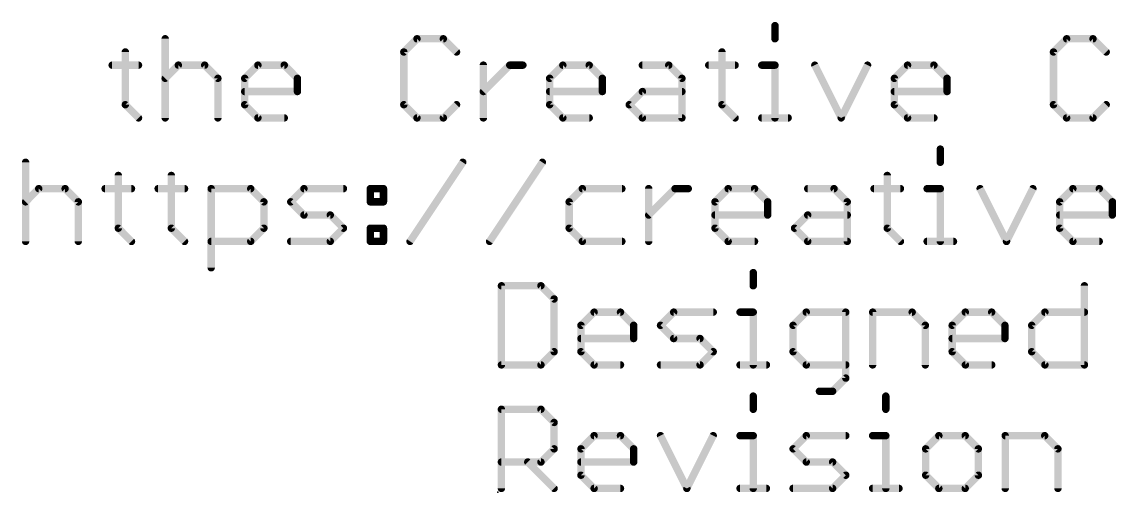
# Model space of a CAD drawing. Extents: x -29 to 79, y -27 to 74.
# Drawn here: x -7.25 to 15.27, y -26.67 to -17 of the extents above; entities that cross this region are included whole.
import ezdxf

# ---------------------------------------------------------------- set-up
doc = ezdxf.new("R2010")
doc.units = 0
doc.layers.add('23', color=53, linetype='CONTINUOUS')
doc.layers.add('51', color=53, linetype='CONTINUOUS')

msp = doc.modelspace()

# ---------------------------------------------------------------- linework, layer by layer
at = {"layer": '23'}
msp.add_point((2.54, -26.67), dxfattribs=at)
at = {"layer": '51', "const_width": 0.1524}
for points in [[(8.2462, -17.0756), (8.2462, -17.3468)], [(-4.3036, -17.3468), (-4.3036, -18.9738)], [(0.879, -17.3468), (0.6079, -17.618)], [(1.4214, -17.3468), (0.879, -17.3468)], [(1.6925, -17.618), (1.4214, -17.3468)], [(14.2491, -17.3468), (13.978, -17.618)], [(14.7915, -17.3468), (14.2491, -17.3468)], [(15.0626, -17.618), (14.7915, -17.3468)], [(-5.1239, -17.618), (-5.1239, -18.7026)], [(0.6079, -17.618), (0.6079, -18.7026)], [(7.1548, -17.618), (7.1548, -18.7026)], [(13.978, -17.618), (13.978, -18.7026)], [(-5.395, -17.8891), (-4.8527, -17.8891)], [(-4.3036, -18.1603), (-4.0324, -17.8891)], [(-4.0324, -17.8891), (-3.4901, -17.8891)], [(-3.4901, -17.8891), (-3.2189, -18.1603)], [(-2.6664, -18.1603), (-2.3953, -17.8891)], [(-2.3953, -17.8891), (-1.8529, -17.8891)], [(-1.8529, -17.8891), (-1.5818, -18.1603)], [(2.245, -18.9738), (2.245, -17.8891)], [(2.245, -18.4315), (2.7874, -17.8891)], [(2.7874, -17.8891), (3.0585, -17.8891)], [(3.6093, -18.1603), (3.8805, -17.8891)], [(3.8805, -17.8891), (4.4228, -17.8891)], [(4.4228, -17.8891), (4.694, -18.1603)], [(5.5176, -17.8891), (6.06, -17.8891)], [(6.06, -17.8891), (6.3311, -18.1603)], [(6.8836, -17.8891), (7.426, -17.8891)], [(7.9751, -17.8891), (8.2462, -17.8891)], [(8.2462, -17.8891), (8.2462, -18.9738)], [(9.0665, -17.8891), (9.6088, -18.9738)], [(9.6088, -18.9738), (10.1512, -17.8891)], [(10.7037, -18.1603), (10.9748, -17.8891)], [(10.9748, -17.8891), (11.5172, -17.8891)], [(11.5172, -17.8891), (11.7883, -18.1603)], [(-3.2189, -18.1603), (-3.2189, -18.9738)], [(-2.6664, -18.7026), (-2.6664, -18.1603)], [(-1.5818, -18.1603), (-1.5818, -18.4315)], [(3.6093, -18.7026), (3.6093, -18.1603)], [(4.694, -18.1603), (4.694, -18.4315)], [(6.3311, -18.1603), (6.3311, -18.9738)], [(10.7037, -18.7026), (10.7037, -18.1603)], [(11.7883, -18.1603), (11.7883, -18.4315)], [(-1.5818, -18.4315), (-2.6664, -18.4315)], [(4.694, -18.4315), (3.6093, -18.4315)], [(5.2465, -18.7026), (5.5176, -18.4315)], [(5.5176, -18.4315), (6.3311, -18.4315)], [(11.7883, -18.4315), (10.7037, -18.4315)], [(-5.1239, -18.7026), (-4.8527, -18.9738)], [(-2.3953, -18.9738), (-2.6664, -18.7026)], [(0.6079, -18.7026), (0.879, -18.9738)], [(1.4214, -18.9738), (1.6925, -18.7026)], [(3.8805, -18.9738), (3.6093, -18.7026)], [(5.5176, -18.9738), (5.2465, -18.7026)], [(7.1548, -18.7026), (7.426, -18.9738)], [(10.9748, -18.9738), (10.7037, -18.7026)], [(13.978, -18.7026), (14.2491, -18.9738)], [(14.7915, -18.9738), (15.0626, -18.7026)], [(-1.8529, -18.9738), (-2.3953, -18.9738)], [(0.879, -18.9738), (1.4214, -18.9738)], [(4.4228, -18.9738), (3.8805, -18.9738)], [(6.3311, -18.9738), (5.5176, -18.9738)], [(7.9751, -18.9738), (8.5174, -18.9738)], [(11.5172, -18.9738), (10.9748, -18.9738)], [(14.2491, -18.9738), (14.7915, -18.9738)], [(11.649, -19.6156), (11.649, -19.8868)], [(-7.1766, -19.8868), (-7.1766, -21.5138)], [(0.7363, -21.5138), (1.8209, -19.8868)], [(2.3734, -21.5138), (3.4581, -19.8868)], [(-5.2683, -20.158), (-5.2683, -21.2426)], [(-4.1769, -20.158), (-4.1769, -21.2426)], [(10.5575, -20.158), (10.5575, -21.2426)], [(-7.1766, -20.7003), (-6.9055, -20.4291)], [(-6.9055, -20.4291), (-6.3632, -20.4291)], [(-6.3632, -20.4291), (-6.092, -20.7003)], [(-5.5395, -20.4291), (-4.9972, -20.4291)], [(-4.4481, -20.4291), (-3.9057, -20.4291)], [(-3.3566, -22.0561), (-3.3566, -20.4291)], [(-3.3566, -20.4291), (-2.5431, -20.4291)], [(-2.5431, -20.4291), (-2.272, -20.7003)], [(-1.7195, -20.7003), (-1.4483, -20.4291)], [(-1.4483, -20.4291), (-0.6348, -20.4291)], [(-0.0823, -20.4291), (0.1889, -20.4291)], [(-0.0823, -20.7003), (-0.0823, -20.4291)], [(0.1889, -20.4291), (0.1889, -20.7003)], [(4.2818, -20.4291), (4.0106, -20.7003)], [(5.0953, -20.4291), (4.2818, -20.4291)], [(5.6477, -21.5138), (5.6477, -20.4291)], [(5.6477, -20.9715), (6.1901, -20.4291)], [(6.1901, -20.4291), (6.4612, -20.4291)], [(7.012, -20.7003), (7.2832, -20.4291)], [(7.2832, -20.4291), (7.8255, -20.4291)], [(7.8255, -20.4291), (8.0967, -20.7003)], [(8.9204, -20.4291), (9.4627, -20.4291)], [(9.4627, -20.4291), (9.7339, -20.7003)], [(10.2864, -20.4291), (10.8287, -20.4291)], [(11.3778, -20.4291), (11.649, -20.4291)], [(11.649, -20.4291), (11.649, -21.5138)], [(12.4692, -20.4291), (13.0116, -21.5138)], [(13.0116, -21.5138), (13.5539, -20.4291)], [(14.1064, -20.7003), (14.3776, -20.4291)], [(14.3776, -20.4291), (14.9199, -20.4291)], [(14.9199, -20.4291), (15.191, -20.7003)], [(-6.092, -20.7003), (-6.092, -21.5138)], [(-2.272, -20.7003), (-2.272, -21.2426)], [(-1.4483, -20.9715), (-1.7195, -20.7003)], [(0.1889, -20.7003), (-0.0823, -20.7003)], [(4.0106, -20.7003), (4.0106, -21.2426)], [(7.012, -21.2426), (7.012, -20.7003)], [(8.0967, -20.7003), (8.0967, -20.9715)], [(9.7339, -20.7003), (9.7339, -21.5138)], [(14.1064, -21.2426), (14.1064, -20.7003)], [(15.191, -20.7003), (15.191, -20.9715)], [(-0.906, -20.9715), (-1.4483, -20.9715)], [(-0.6348, -21.2426), (-0.906, -20.9715)], [(8.0967, -20.9715), (7.012, -20.9715)], [(8.6492, -21.2426), (8.9204, -20.9715)], [(8.9204, -20.9715), (9.7339, -20.9715)], [(15.191, -20.9715), (14.1064, -20.9715)], [(-5.2683, -21.2426), (-4.9972, -21.5138)], [(-4.1769, -21.2426), (-3.9057, -21.5138)], [(-2.272, -21.2426), (-2.5431, -21.5138)], [(-0.906, -21.5138), (-0.6348, -21.2426)], [(-0.0823, -21.2426), (0.1889, -21.2426)], [(-0.0823, -21.5138), (-0.0823, -21.2426)], [(0.1889, -21.2426), (0.1889, -21.5138)], [(4.0106, -21.2426), (4.2818, -21.5138)], [(7.2832, -21.5138), (7.012, -21.2426)], [(8.9204, -21.5138), (8.6492, -21.2426)], [(10.5575, -21.2426), (10.8287, -21.5138)], [(14.3776, -21.5138), (14.1064, -21.2426)], [(-2.5431, -21.5138), (-3.3566, -21.5138)], [(-1.7195, -21.5138), (-0.906, -21.5138)], [(0.1889, -21.5138), (-0.0823, -21.5138)], [(4.2818, -21.5138), (5.0953, -21.5138)], [(7.8255, -21.5138), (7.2832, -21.5138)], [(9.7339, -21.5138), (8.9204, -21.5138)], [(11.3778, -21.5138), (11.9201, -21.5138)], [(14.9199, -21.5138), (14.3776, -21.5138)], [(7.7988, -22.1556), (7.7988, -22.4268)], [(2.6162, -22.4268), (2.6162, -24.0538)], [(3.4297, -22.4268), (2.6162, -22.4268)], [(3.7009, -22.698), (3.4297, -22.4268)], [(14.6152, -22.4268), (14.6152, -24.0538)], [(3.7009, -23.7826), (3.7009, -22.698)], [(4.2534, -23.2403), (4.5245, -22.9691)], [(4.5245, -22.9691), (5.0669, -22.9691)], [(5.0669, -22.9691), (5.338, -23.2403)], [(5.8905, -23.2403), (6.1617, -22.9691)], [(6.1617, -22.9691), (6.9752, -22.9691)], [(7.5277, -22.9691), (7.7988, -22.9691)], [(7.7988, -22.9691), (7.7988, -24.0538)], [(8.8903, -22.9691), (8.6191, -23.2403)], [(9.7038, -22.9691), (8.8903, -22.9691)], [(9.7038, -24.325), (9.7038, -22.9691)], [(10.2563, -24.0538), (10.2563, -22.9691)], [(10.2563, -22.9691), (11.0698, -22.9691)], [(11.0698, -22.9691), (11.3409, -23.2403)], [(11.8934, -23.2403), (12.1646, -22.9691)], [(12.1646, -22.9691), (12.7069, -22.9691)], [(12.7069, -22.9691), (12.9781, -23.2403)], [(13.5306, -23.2403), (13.8017, -22.9691)], [(13.8017, -22.9691), (14.6152, -22.9691)], [(4.2534, -23.7826), (4.2534, -23.2403)], [(5.338, -23.2403), (5.338, -23.5115)], [(6.1617, -23.5115), (5.8905, -23.2403)], [(8.6191, -23.2403), (8.6191, -23.7826)], [(11.3409, -23.2403), (11.3409, -24.0538)], [(11.8934, -23.7826), (11.8934, -23.2403)], [(12.9781, -23.2403), (12.9781, -23.5115)], [(13.5306, -23.7826), (13.5306, -23.2403)], [(5.338, -23.5115), (4.2534, -23.5115)], [(6.704, -23.5115), (6.1617, -23.5115)], [(6.9752, -23.7826), (6.704, -23.5115)], [(12.9781, -23.5115), (11.8934, -23.5115)], [(3.4297, -24.0538), (3.7009, -23.7826)], [(4.5245, -24.0538), (4.2534, -23.7826)], [(6.704, -24.0538), (6.9752, -23.7826)], [(8.6191, -23.7826), (8.8903, -24.0538)], [(12.1646, -24.0538), (11.8934, -23.7826)], [(13.8017, -24.0538), (13.5306, -23.7826)], [(2.6162, -24.0538), (3.4297, -24.0538)], [(5.0669, -24.0538), (4.5245, -24.0538)], [(5.8905, -24.0538), (6.704, -24.0538)], [(7.5277, -24.0538), (8.07, -24.0538)], [(8.8903, -24.0538), (9.7038, -24.0538)], [(12.7069, -24.0538), (12.1646, -24.0538)], [(14.6152, -24.0538), (13.8017, -24.0538)], [(9.4326, -24.5961), (9.7038, -24.325)], [(9.1614, -24.5961), (9.4326, -24.5961)], [(7.7988, -24.6956), (7.7988, -24.9668)], [(10.5274, -24.6956), (10.5274, -24.9668)], [(2.6162, -26.5938), (2.6162, -24.9668)], [(2.6162, -24.9668), (3.4297, -24.9668)], [(3.4297, -24.9668), (3.7009, -25.238)], [(3.7009, -25.238), (3.7009, -25.7803)], [(4.2534, -25.7803), (4.5245, -25.5091)], [(4.5245, -25.5091), (5.0669, -25.5091)], [(5.0669, -25.5091), (5.338, -25.7803)], [(5.8905, -25.5091), (6.4328, -26.5938)], [(6.4328, -26.5938), (6.9752, -25.5091)], [(7.5277, -25.5091), (7.7988, -25.5091)], [(7.7988, -25.5091), (7.7988, -26.5938)], [(8.6191, -25.7803), (8.8903, -25.5091)], [(8.8903, -25.5091), (9.7038, -25.5091)], [(10.2563, -25.5091), (10.5274, -25.5091)], [(10.5274, -25.5091), (10.5274, -26.5938)], [(11.6189, -25.5091), (11.3477, -25.7803)], [(12.1612, -25.5091), (11.6189, -25.5091)], [(12.4324, -25.7803), (12.1612, -25.5091)], [(12.9849, -26.5938), (12.9849, -25.5091)], [(12.9849, -25.5091), (13.7984, -25.5091)], [(13.7984, -25.5091), (14.0695, -25.7803)], [(3.7009, -25.7803), (3.4297, -26.0515)], [(4.2534, -26.3226), (4.2534, -25.7803)], [(5.338, -25.7803), (5.338, -26.0515)], [(8.8903, -26.0515), (8.6191, -25.7803)], [(11.3477, -25.7803), (11.3477, -26.3226)], [(12.4324, -26.3226), (12.4324, -25.7803)], [(14.0695, -25.7803), (14.0695, -26.5938)], [(3.4297, -26.0515), (2.6162, -26.0515)], [(3.1585, -26.0515), (3.7009, -26.5938)], [(5.338, -26.0515), (4.2534, -26.0515)], [(9.4326, -26.0515), (8.8903, -26.0515)], [(9.7038, -26.3226), (9.4326, -26.0515)], [(4.5245, -26.5938), (4.2534, -26.3226)], [(9.4326, -26.5938), (9.7038, -26.3226)], [(11.3477, -26.3226), (11.6189, -26.5938)], [(12.1612, -26.5938), (12.4324, -26.3226)], [(5.0669, -26.5938), (4.5245, -26.5938)], [(7.5277, -26.5938), (8.07, -26.5938)], [(8.6191, -26.5938), (9.4326, -26.5938)], [(10.2563, -26.5938), (10.7986, -26.5938)], [(11.6189, -26.5938), (12.1612, -26.5938)]]:
    msp.add_lwpolyline(points, dxfattribs=at)
at = {"layer": '51', "const_width": 0.0762}
for points in [[(8.2843, -17.0756, 1), (8.2081, -17.0756)], [(-4.2655, -17.3468, 1), (-4.3417, -17.3468)], [(0.879, -17.3087, 1), (0.879, -17.3849)], [(0.906, -17.3738, 1), (0.8521, -17.3199)], [(1.4483, -17.3199, 1), (1.3944, -17.3738)], [(1.4214, -17.3849, 1), (1.4214, -17.3087)], [(8.2081, -17.3468, 1), (8.2843, -17.3468)], [(14.2491, -17.3087, 1), (14.2491, -17.3849)], [(14.2761, -17.3738, 1), (14.2222, -17.3199)], [(14.8184, -17.3199, 1), (14.7645, -17.3738)], [(14.7915, -17.3849, 1), (14.7915, -17.3087)], [(-5.0858, -17.618, 1), (-5.162, -17.618)], [(0.5809, -17.591, 1), (0.6348, -17.6449)], [(0.646, -17.618, 1), (0.5698, -17.618)], [(1.6656, -17.6449, 1), (1.7195, -17.591)], [(7.1929, -17.618, 1), (7.1167, -17.618)], [(13.951, -17.591, 1), (14.0049, -17.6449)], [(14.0161, -17.618, 1), (13.9399, -17.618)], [(15.0357, -17.6449, 1), (15.0896, -17.591)], [(-5.395, -17.851, 1), (-5.395, -17.9272)], [(-4.8527, -17.9272, 1), (-4.8527, -17.851)], [(-4.0324, -17.851, 1), (-4.0324, -17.9272)], [(-4.0055, -17.9161, 1), (-4.0594, -17.8622)], [(-3.4632, -17.8622, 1), (-3.517, -17.9161)], [(-3.4901, -17.9272, 1), (-3.4901, -17.851)], [(-2.3953, -17.851, 1), (-2.3953, -17.9272)], [(-2.3683, -17.9161, 1), (-2.4222, -17.8622)], [(-1.826, -17.8622, 1), (-1.8799, -17.9161)], [(-1.8529, -17.9272, 1), (-1.8529, -17.851)], [(2.2831, -17.8891, 1), (2.2069, -17.8891)], [(2.7874, -17.851, 1), (2.7874, -17.9272)], [(2.8143, -17.9161, 1), (2.7604, -17.8622)], [(3.0585, -17.9272, 1), (3.0585, -17.851)], [(3.8805, -17.851, 1), (3.8805, -17.9272)], [(3.9074, -17.9161, 1), (3.8535, -17.8622)], [(4.4498, -17.8622, 1), (4.3959, -17.9161)], [(4.4228, -17.9272, 1), (4.4228, -17.851)], [(5.5176, -17.851, 1), (5.5176, -17.9272)], [(6.0869, -17.8622, 1), (6.033, -17.9161)], [(6.06, -17.9272, 1), (6.06, -17.851)], [(6.8836, -17.851, 1), (6.8836, -17.9272)], [(7.426, -17.9272, 1), (7.426, -17.851)], [(7.9751, -17.851, 1), (7.9751, -17.9272)], [(8.2843, -17.8891, 1), (8.2081, -17.8891)], [(8.2462, -17.9272, 1), (8.2462, -17.851)], [(9.1006, -17.8721, 1), (9.0324, -17.9062)], [(10.1852, -17.9062, 1), (10.1171, -17.8721)], [(10.9748, -17.851, 1), (10.9748, -17.9272)], [(11.0018, -17.9161, 1), (10.9479, -17.8622)], [(11.5441, -17.8622, 1), (11.4902, -17.9161)], [(11.5172, -17.9272, 1), (11.5172, -17.851)], [(-4.3305, -18.1334, 1), (-4.2767, -18.1872)], [(-3.1808, -18.1603, 1), (-3.257, -18.1603)], [(-3.2459, -18.1872, 1), (-3.192, -18.1334)], [(-2.6283, -18.1603, 1), (-2.7045, -18.1603)], [(-2.6934, -18.1334, 1), (-2.6395, -18.1872)], [(-1.5437, -18.1603, 1), (-1.6199, -18.1603)], [(-1.6087, -18.1872, 1), (-1.5548, -18.1334)], [(3.6474, -18.1603, 1), (3.5712, -18.1603)], [(3.5824, -18.1334, 1), (3.6363, -18.1872)], [(4.7321, -18.1603, 1), (4.6559, -18.1603)], [(4.667, -18.1872, 1), (4.7209, -18.1334)], [(6.3692, -18.1603, 1), (6.293, -18.1603)], [(6.3042, -18.1872, 1), (6.3581, -18.1334)], [(10.7418, -18.1603, 1), (10.6656, -18.1603)], [(10.6767, -18.1334, 1), (10.7306, -18.1872)], [(11.8264, -18.1603, 1), (11.7502, -18.1603)], [(11.7614, -18.1872, 1), (11.8153, -18.1334)], [(-2.6664, -18.3934, 1), (-2.6664, -18.4696)], [(-1.6199, -18.4315, 1), (-1.5437, -18.4315)], [(-1.5818, -18.4696, 1), (-1.5818, -18.3934)], [(2.2181, -18.4045, 1), (2.272, -18.4584)], [(3.6093, -18.3934, 1), (3.6093, -18.4696)], [(4.6559, -18.4315, 1), (4.7321, -18.4315)], [(4.694, -18.4696, 1), (4.694, -18.3934)], [(5.5176, -18.3934, 1), (5.5176, -18.4696)], [(5.5446, -18.4584, 1), (5.4907, -18.4045)], [(6.3311, -18.4696, 1), (6.3311, -18.3934)], [(10.7037, -18.3934, 1), (10.7037, -18.4696)], [(11.7502, -18.4315, 1), (11.8264, -18.4315)], [(11.7883, -18.4696, 1), (11.7883, -18.3934)], [(-5.0969, -18.6757, 1), (-5.1508, -18.7296)], [(-5.162, -18.7026, 1), (-5.0858, -18.7026)], [(-2.6395, -18.6757, 1), (-2.6934, -18.7296)], [(-2.7045, -18.7026, 1), (-2.6283, -18.7026)], [(0.6348, -18.6757, 1), (0.5809, -18.7296)], [(0.5698, -18.7026, 1), (0.646, -18.7026)], [(1.7195, -18.7296, 1), (1.6656, -18.6757)], [(3.6363, -18.6757, 1), (3.5824, -18.7296)], [(3.5712, -18.7026, 1), (3.6474, -18.7026)], [(5.2734, -18.6757, 1), (5.2195, -18.7296)], [(5.2195, -18.6757, 1), (5.2734, -18.7296)], [(7.1817, -18.6757, 1), (7.1279, -18.7296)], [(7.1167, -18.7026, 1), (7.1929, -18.7026)], [(10.7306, -18.6757, 1), (10.6767, -18.7296)], [(10.6656, -18.7026, 1), (10.7418, -18.7026)], [(14.0049, -18.6757, 1), (13.951, -18.7296)], [(13.9399, -18.7026, 1), (14.0161, -18.7026)], [(15.0896, -18.7296, 1), (15.0357, -18.6757)], [(-4.8796, -19.0007, 1), (-4.8258, -18.9469)], [(-2.3953, -18.9357, 1), (-2.3953, -19.0119)], [(-2.4222, -19.0007, 1), (-2.3683, -18.9469)], [(-1.8529, -19.0119, 1), (-1.8529, -18.9357)], [(0.879, -18.9357, 1), (0.879, -19.0119)], [(0.8521, -19.0007, 1), (0.906, -18.9469)], [(1.3944, -18.9469, 1), (1.4483, -19.0007)], [(1.4214, -19.0119, 1), (1.4214, -18.9357)], [(3.8805, -18.9357, 1), (3.8805, -19.0119)], [(3.8535, -19.0007, 1), (3.9074, -18.9469)], [(4.4228, -19.0119, 1), (4.4228, -18.9357)], [(5.5176, -18.9357, 1), (5.5176, -19.0119)], [(5.4907, -19.0007, 1), (5.5446, -18.9469)], [(6.3311, -19.0119, 1), (6.3311, -18.9357)], [(7.399, -19.0007, 1), (7.4529, -18.9469)], [(7.9751, -18.9357, 1), (7.9751, -19.0119)], [(8.5174, -19.0119, 1), (8.5174, -18.9357)], [(10.9748, -18.9357, 1), (10.9748, -19.0119)], [(10.9479, -19.0007, 1), (11.0018, -18.9469)], [(11.5172, -19.0119, 1), (11.5172, -18.9357)], [(14.2491, -18.9357, 1), (14.2491, -19.0119)], [(14.2222, -19.0007, 1), (14.2761, -18.9469)], [(14.7645, -18.9469, 1), (14.8184, -19.0007)], [(14.7915, -19.0119, 1), (14.7915, -18.9357)], [(-4.3417, -18.9738, 1), (-4.2655, -18.9738)], [(-3.257, -18.9738, 1), (-3.1808, -18.9738)], [(2.2069, -18.9738, 1), (2.2831, -18.9738)], [(6.293, -18.9738, 1), (6.3692, -18.9738)], [(8.2081, -18.9738, 1), (8.2843, -18.9738)], [(9.5748, -18.9568, 1), (9.6429, -18.9908)], [(9.5748, -18.9908, 1), (9.6429, -18.9568)], [(11.6871, -19.6156, 1), (11.6109, -19.6156)], [(-7.1385, -19.8868, 1), (-7.2147, -19.8868)], [(1.8526, -19.9079, 1), (1.7892, -19.8657)], [(3.4898, -19.9079, 1), (3.4264, -19.8657)], [(11.6109, -19.8868, 1), (11.6871, -19.8868)], [(-5.2302, -20.158, 1), (-5.3064, -20.158)], [(-4.1388, -20.158, 1), (-4.215, -20.158)], [(10.5956, -20.158, 1), (10.5194, -20.158)], [(-6.9055, -20.391, 1), (-6.9055, -20.4672)], [(-6.8785, -20.4561, 1), (-6.9324, -20.4022)], [(-6.3362, -20.4022, 1), (-6.3901, -20.4561)], [(-6.3632, -20.4672, 1), (-6.3632, -20.391)], [(-5.5395, -20.391, 1), (-5.5395, -20.4672)], [(-4.9972, -20.4672, 1), (-4.9972, -20.391)], [(-4.4481, -20.391, 1), (-4.4481, -20.4672)], [(-3.9057, -20.4672, 1), (-3.9057, -20.391)], [(-3.3185, -20.4291, 1), (-3.3947, -20.4291)], [(-3.3566, -20.391, 1), (-3.3566, -20.4672)], [(-2.5162, -20.4022, 1), (-2.5701, -20.4561)], [(-2.5431, -20.4672, 1), (-2.5431, -20.391)], [(-1.4483, -20.391, 1), (-1.4483, -20.4672)], [(-1.4214, -20.4561, 1), (-1.4752, -20.4022)], [(-0.6348, -20.4672, 1), (-0.6348, -20.391)], [(-0.0823, -20.391, 1), (-0.0823, -20.4672)], [(-0.0442, -20.4291, 1), (-0.1204, -20.4291)], [(0.227, -20.4291, 1), (0.1508, -20.4291)], [(0.1889, -20.4672, 1), (0.1889, -20.391)], [(4.2818, -20.391, 1), (4.2818, -20.4672)], [(4.3087, -20.4561, 1), (4.2548, -20.4022)], [(5.0953, -20.4672, 1), (5.0953, -20.391)], [(5.6858, -20.4291, 1), (5.6096, -20.4291)], [(6.1901, -20.391, 1), (6.1901, -20.4672)], [(6.217, -20.4561, 1), (6.1631, -20.4022)], [(6.4612, -20.4672, 1), (6.4612, -20.391)], [(7.2832, -20.391, 1), (7.2832, -20.4672)], [(7.3101, -20.4561, 1), (7.2563, -20.4022)], [(7.8525, -20.4022, 1), (7.7986, -20.4561)], [(7.8255, -20.4672, 1), (7.8255, -20.391)], [(8.9204, -20.391, 1), (8.9204, -20.4672)], [(9.4896, -20.4022, 1), (9.4358, -20.4561)], [(9.4627, -20.4672, 1), (9.4627, -20.391)], [(10.2864, -20.391, 1), (10.2864, -20.4672)], [(10.8287, -20.4672, 1), (10.8287, -20.391)], [(11.3778, -20.391, 1), (11.3778, -20.4672)], [(11.6871, -20.4291, 1), (11.6109, -20.4291)], [(11.649, -20.4672, 1), (11.649, -20.391)], [(12.5033, -20.4121, 1), (12.4352, -20.4462)], [(13.588, -20.4462, 1), (13.5198, -20.4121)], [(14.3776, -20.391, 1), (14.3776, -20.4672)], [(14.4045, -20.4561, 1), (14.3506, -20.4022)], [(14.9468, -20.4022, 1), (14.8929, -20.4561)], [(14.9199, -20.4672, 1), (14.9199, -20.391)], [(-7.2036, -20.6734, 1), (-7.1497, -20.7272)], [(-6.0539, -20.7003, 1), (-6.1301, -20.7003)], [(-6.1189, -20.7272, 1), (-6.065, -20.6734)], [(-2.2339, -20.7003, 1), (-2.3101, -20.7003)], [(-2.2989, -20.7272, 1), (-2.245, -20.6734)], [(-1.6925, -20.6734, 1), (-1.7464, -20.7272)], [(-1.7464, -20.6734, 1), (-1.6925, -20.7272)], [(-0.0823, -20.6622, 1), (-0.0823, -20.7384)], [(-0.1204, -20.7003, 1), (-0.0442, -20.7003)], [(0.1508, -20.7003, 1), (0.227, -20.7003)], [(0.1889, -20.7384, 1), (0.1889, -20.6622)], [(4.0487, -20.7003, 1), (3.9725, -20.7003)], [(3.9836, -20.6734, 1), (4.0375, -20.7272)], [(7.0501, -20.7003, 1), (6.9739, -20.7003)], [(6.9851, -20.6734, 1), (7.039, -20.7272)], [(8.1348, -20.7003, 1), (8.0586, -20.7003)], [(8.0698, -20.7272, 1), (8.1236, -20.6734)], [(9.772, -20.7003, 1), (9.6958, -20.7003)], [(9.7069, -20.7272, 1), (9.7608, -20.6734)], [(14.1445, -20.7003, 1), (14.0683, -20.7003)], [(14.0794, -20.6734, 1), (14.1333, -20.7272)], [(15.2291, -20.7003, 1), (15.1529, -20.7003)], [(15.1641, -20.7272, 1), (15.218, -20.6734)], [(-1.4483, -20.9334, 1), (-1.4483, -21.0096)], [(-1.4752, -20.9984, 1), (-1.4214, -20.9445)], [(-0.879, -20.9445, 1), (-0.9329, -20.9984)], [(-0.906, -21.0096, 1), (-0.906, -20.9334)], [(5.6208, -20.9445, 1), (5.6747, -20.9984)], [(7.012, -20.9334, 1), (7.012, -21.0096)], [(8.0586, -20.9715, 1), (8.1348, -20.9715)], [(8.0967, -21.0096, 1), (8.0967, -20.9334)], [(8.9204, -20.9334, 1), (8.9204, -21.0096)], [(8.9473, -20.9984, 1), (8.8934, -20.9445)], [(9.7339, -21.0096, 1), (9.7339, -20.9334)], [(14.1064, -20.9334, 1), (14.1064, -21.0096)], [(15.1529, -20.9715, 1), (15.2291, -20.9715)], [(15.191, -21.0096, 1), (15.191, -20.9334)], [(-5.2414, -21.2157, 1), (-5.2953, -21.2696)], [(-4.1499, -21.2157, 1), (-4.2038, -21.2696)], [(-2.245, -21.2696, 1), (-2.2989, -21.2157)], [(-0.6079, -21.2696, 1), (-0.6617, -21.2157)], [(-0.0823, -21.2045, 1), (-0.0823, -21.2807)], [(-0.0442, -21.2426, 1), (-0.1204, -21.2426)], [(0.227, -21.2426, 1), (0.1508, -21.2426)], [(0.1889, -21.2807, 1), (0.1889, -21.2045)], [(4.0375, -21.2157, 1), (3.9836, -21.2696)], [(7.039, -21.2157, 1), (6.9851, -21.2696)], [(8.6761, -21.2157, 1), (8.6223, -21.2696)], [(10.5845, -21.2157, 1), (10.5306, -21.2696)], [(14.1333, -21.2157, 1), (14.0794, -21.2696)], [(-5.3064, -21.2426, 1), (-5.2302, -21.2426)], [(-4.215, -21.2426, 1), (-4.1388, -21.2426)], [(-2.3101, -21.2426, 1), (-2.2339, -21.2426)], [(-0.6617, -21.2696, 1), (-0.6079, -21.2157)], [(3.9725, -21.2426, 1), (4.0487, -21.2426)], [(6.9739, -21.2426, 1), (7.0501, -21.2426)], [(8.6223, -21.2157, 1), (8.6761, -21.2696)], [(10.5194, -21.2426, 1), (10.5956, -21.2426)], [(14.0683, -21.2426, 1), (14.1445, -21.2426)], [(-7.2147, -21.5138, 1), (-7.1385, -21.5138)], [(-6.1301, -21.5138, 1), (-6.0539, -21.5138)], [(-5.0241, -21.5407, 1), (-4.9702, -21.4869)], [(-3.9327, -21.5407, 1), (-3.8788, -21.4869)], [(-3.3566, -21.4757, 1), (-3.3566, -21.5519)], [(-2.5701, -21.4869, 1), (-2.5162, -21.5407)], [(-2.5431, -21.5519, 1), (-2.5431, -21.4757)], [(-1.7195, -21.4757, 1), (-1.7195, -21.5519)], [(-0.9329, -21.4869, 1), (-0.879, -21.5407)], [(-0.906, -21.5519, 1), (-0.906, -21.4757)], [(-0.0823, -21.4757, 1), (-0.0823, -21.5519)], [(-0.1204, -21.5138, 1), (-0.0442, -21.5138)], [(0.1508, -21.5138, 1), (0.227, -21.5138)], [(0.1889, -21.5519, 1), (0.1889, -21.4757)], [(0.7046, -21.4927, 1), (0.768, -21.5349)], [(2.3417, -21.4927, 1), (2.4051, -21.5349)], [(4.2818, -21.4757, 1), (4.2818, -21.5519)], [(4.2548, -21.5407, 1), (4.3087, -21.4869)], [(5.0953, -21.5519, 1), (5.0953, -21.4757)], [(5.6096, -21.5138, 1), (5.6858, -21.5138)], [(7.2832, -21.4757, 1), (7.2832, -21.5519)], [(7.2563, -21.5407, 1), (7.3101, -21.4869)], [(7.8255, -21.5519, 1), (7.8255, -21.4757)], [(8.9204, -21.4757, 1), (8.9204, -21.5519)], [(8.8934, -21.5407, 1), (8.9473, -21.4869)], [(9.6958, -21.5138, 1), (9.772, -21.5138)], [(9.7339, -21.5519, 1), (9.7339, -21.4757)], [(10.8017, -21.5407, 1), (10.8556, -21.4869)], [(11.3778, -21.4757, 1), (11.3778, -21.5519)], [(11.6109, -21.5138, 1), (11.6871, -21.5138)], [(11.9201, -21.5519, 1), (11.9201, -21.4757)], [(12.9775, -21.4968, 1), (13.0456, -21.5308)], [(12.9775, -21.5308, 1), (13.0456, -21.4968)], [(14.3776, -21.4757, 1), (14.3776, -21.5519)], [(14.3506, -21.5407, 1), (14.4045, -21.4869)], [(14.9199, -21.5519, 1), (14.9199, -21.4757)], [(-3.3947, -22.0561, 1), (-3.3185, -22.0561)], [(7.8369, -22.1556, 1), (7.7607, -22.1556)], [(2.6543, -22.4268, 1), (2.5781, -22.4268)], [(2.6162, -22.3887, 1), (2.6162, -22.4649)], [(3.4566, -22.3999, 1), (3.4028, -22.4538)], [(3.4297, -22.4649, 1), (3.4297, -22.3887)], [(7.7607, -22.4268, 1), (7.8369, -22.4268)], [(14.6533, -22.4268, 1), (14.5771, -22.4268)], [(3.739, -22.698, 1), (3.6628, -22.698)], [(3.6739, -22.7249, 1), (3.7278, -22.671)], [(4.5245, -22.931, 1), (4.5245, -23.0072)], [(4.5515, -22.9961, 1), (4.4976, -22.9422)], [(5.0938, -22.9422, 1), (5.0399, -22.9961)], [(5.0669, -23.0072, 1), (5.0669, -22.931)], [(6.1617, -22.931, 1), (6.1617, -23.0072)], [(6.1886, -22.9961, 1), (6.1347, -22.9422)], [(6.9752, -23.0072, 1), (6.9752, -22.931)], [(7.5277, -22.931, 1), (7.5277, -23.0072)], [(7.8369, -22.9691, 1), (7.7607, -22.9691)], [(7.7988, -23.0072, 1), (7.7988, -22.931)], [(8.8903, -22.931, 1), (8.8903, -23.0072)], [(8.9172, -22.9961, 1), (8.8633, -22.9422)], [(9.7419, -22.9691, 1), (9.6657, -22.9691)], [(9.7038, -23.0072, 1), (9.7038, -22.931)], [(10.2944, -22.9691, 1), (10.2182, -22.9691)], [(10.2563, -22.931, 1), (10.2563, -23.0072)], [(11.0967, -22.9422, 1), (11.0428, -22.9961)], [(11.0698, -23.0072, 1), (11.0698, -22.931)], [(12.1646, -22.931, 1), (12.1646, -23.0072)], [(12.1915, -22.9961, 1), (12.1376, -22.9422)], [(12.7339, -22.9422, 1), (12.68, -22.9961)], [(12.7069, -23.0072, 1), (12.7069, -22.931)], [(13.8017, -22.931, 1), (13.8017, -23.0072)], [(13.8287, -22.9961, 1), (13.7748, -22.9422)], [(14.6152, -23.0072, 1), (14.6152, -22.931)], [(4.2915, -23.2403, 1), (4.2153, -23.2403)], [(4.2264, -23.2134, 1), (4.2803, -23.2672)], [(5.3761, -23.2403, 1), (5.2999, -23.2403)], [(5.3111, -23.2672, 1), (5.365, -23.2134)], [(5.9175, -23.2134, 1), (5.8636, -23.2672)], [(5.8636, -23.2134, 1), (5.9175, -23.2672)], [(8.6572, -23.2403, 1), (8.581, -23.2403)], [(8.5922, -23.2134, 1), (8.646, -23.2672)], [(11.379, -23.2403, 1), (11.3028, -23.2403)], [(11.314, -23.2672, 1), (11.3679, -23.2134)], [(11.9315, -23.2403, 1), (11.8553, -23.2403)], [(11.8665, -23.2134, 1), (11.9204, -23.2672)], [(13.0162, -23.2403, 1), (12.94, -23.2403)], [(12.9511, -23.2672, 1), (13.005, -23.2134)], [(13.5687, -23.2403, 1), (13.4925, -23.2403)], [(13.5036, -23.2134, 1), (13.5575, -23.2672)], [(4.2534, -23.4734, 1), (4.2534, -23.5496)], [(5.2999, -23.5115, 1), (5.3761, -23.5115)], [(5.338, -23.5496, 1), (5.338, -23.4734)], [(6.1617, -23.4734, 1), (6.1617, -23.5496)], [(6.1347, -23.5384, 1), (6.1886, -23.4845)], [(6.7309, -23.4845, 1), (6.6771, -23.5384)], [(6.704, -23.5496, 1), (6.704, -23.4734)], [(11.8934, -23.4734, 1), (11.8934, -23.5496)], [(12.94, -23.5115, 1), (13.0162, -23.5115)], [(12.9781, -23.5496, 1), (12.9781, -23.4734)], [(3.6628, -23.7826, 1), (3.739, -23.7826)], [(3.7278, -23.8096, 1), (3.6739, -23.7557)], [(4.2803, -23.7557, 1), (4.2264, -23.8096)], [(4.2153, -23.7826, 1), (4.2915, -23.7826)], [(7.0021, -23.8096, 1), (6.9482, -23.7557)], [(6.9482, -23.8096, 1), (7.0021, -23.7557)], [(8.646, -23.7557, 1), (8.5922, -23.8096)], [(8.581, -23.7826, 1), (8.6572, -23.7826)], [(11.9204, -23.7557, 1), (11.8665, -23.8096)], [(11.8553, -23.7826, 1), (11.9315, -23.7826)], [(13.5575, -23.7557, 1), (13.5036, -23.8096)], [(13.4925, -23.7826, 1), (13.5687, -23.7826)], [(2.6162, -24.0157, 1), (2.6162, -24.0919)], [(2.5781, -24.0538, 1), (2.6543, -24.0538)], [(3.4028, -24.0269, 1), (3.4566, -24.0807)], [(3.4297, -24.0919, 1), (3.4297, -24.0157)], [(4.5245, -24.0157, 1), (4.5245, -24.0919)], [(4.4976, -24.0807, 1), (4.5515, -24.0269)], [(5.0669, -24.0919, 1), (5.0669, -24.0157)], [(5.8905, -24.0157, 1), (5.8905, -24.0919)], [(6.6771, -24.0269, 1), (6.7309, -24.0807)], [(6.704, -24.0919, 1), (6.704, -24.0157)], [(7.5277, -24.0157, 1), (7.5277, -24.0919)], [(7.7607, -24.0538, 1), (7.8369, -24.0538)], [(8.07, -24.0919, 1), (8.07, -24.0157)], [(8.8903, -24.0157, 1), (8.8903, -24.0919)], [(8.8633, -24.0807, 1), (8.9172, -24.0269)], [(9.7038, -24.0919, 1), (9.7038, -24.0157)], [(10.2182, -24.0538, 1), (10.2944, -24.0538)], [(11.3028, -24.0538, 1), (11.379, -24.0538)], [(12.1646, -24.0157, 1), (12.1646, -24.0919)], [(12.1376, -24.0807, 1), (12.1915, -24.0269)], [(12.7069, -24.0919, 1), (12.7069, -24.0157)], [(13.8017, -24.0157, 1), (13.8017, -24.0919)], [(13.7748, -24.0807, 1), (13.8287, -24.0269)], [(14.5771, -24.0538, 1), (14.6533, -24.0538)], [(14.6152, -24.0919, 1), (14.6152, -24.0157)], [(9.6657, -24.325, 1), (9.7419, -24.325)], [(9.7307, -24.3519, 1), (9.6768, -24.298)], [(9.1614, -24.558, 1), (9.1614, -24.6342)], [(9.4057, -24.5692, 1), (9.4595, -24.6231)], [(9.4326, -24.6342, 1), (9.4326, -24.558)], [(7.8369, -24.6956, 1), (7.7607, -24.6956)], [(10.5655, -24.6956, 1), (10.4893, -24.6956)], [(2.6543, -24.9668, 1), (2.5781, -24.9668)], [(2.6162, -24.9287, 1), (2.6162, -25.0049)], [(3.4566, -24.9399, 1), (3.4028, -24.9938)], [(3.4297, -25.0049, 1), (3.4297, -24.9287)], [(7.7607, -24.9668, 1), (7.8369, -24.9668)], [(10.4893, -24.9668, 1), (10.5655, -24.9668)], [(3.739, -25.238, 1), (3.6628, -25.238)], [(3.6739, -25.2649, 1), (3.7278, -25.211)], [(4.5245, -25.471, 1), (4.5245, -25.5472)], [(4.5515, -25.5361, 1), (4.4976, -25.4822)], [(5.0938, -25.4822, 1), (5.0399, -25.5361)], [(5.0669, -25.5472, 1), (5.0669, -25.471)], [(5.9246, -25.4921, 1), (5.8564, -25.5262)], [(7.0092, -25.5262, 1), (6.9411, -25.4921)], [(7.5277, -25.471, 1), (7.5277, -25.5472)], [(7.8369, -25.5091, 1), (7.7607, -25.5091)], [(7.7988, -25.5472, 1), (7.7988, -25.471)], [(8.8903, -25.471, 1), (8.8903, -25.5472)], [(8.9172, -25.5361, 1), (8.8633, -25.4822)], [(9.7038, -25.5472, 1), (9.7038, -25.471)], [(10.2563, -25.471, 1), (10.2563, -25.5472)], [(10.5655, -25.5091, 1), (10.4893, -25.5091)], [(10.5274, -25.5472, 1), (10.5274, -25.471)], [(11.6189, -25.471, 1), (11.6189, -25.5472)], [(11.6458, -25.5361, 1), (11.5919, -25.4822)], [(12.1881, -25.4822, 1), (12.1343, -25.5361)], [(12.1612, -25.5472, 1), (12.1612, -25.471)], [(13.023, -25.5091, 1), (12.9468, -25.5091)], [(12.9849, -25.471, 1), (12.9849, -25.5472)], [(13.8253, -25.4822, 1), (13.7714, -25.5361)], [(13.7984, -25.5472, 1), (13.7984, -25.471)], [(3.6628, -25.7803, 1), (3.739, -25.7803)], [(3.7278, -25.8072, 1), (3.6739, -25.7534)], [(4.2915, -25.7803, 1), (4.2153, -25.7803)], [(4.2264, -25.7534, 1), (4.2803, -25.8072)], [(5.3761, -25.7803, 1), (5.2999, -25.7803)], [(5.3111, -25.8072, 1), (5.365, -25.7534)], [(8.646, -25.7534, 1), (8.5922, -25.8072)], [(8.5922, -25.7534, 1), (8.646, -25.8072)], [(11.3858, -25.7803, 1), (11.3096, -25.7803)], [(11.3208, -25.7534, 1), (11.3746, -25.8072)], [(12.4705, -25.7803, 1), (12.3943, -25.7803)], [(12.4054, -25.8072, 1), (12.4593, -25.7534)], [(14.1076, -25.7803, 1), (14.0314, -25.7803)], [(14.0426, -25.8072, 1), (14.0965, -25.7534)], [(2.6162, -26.0134, 1), (2.6162, -26.0896)], [(3.1855, -26.0245, 1), (3.1316, -26.0784)], [(3.4028, -26.0245, 1), (3.4566, -26.0784)], [(3.4297, -26.0896, 1), (3.4297, -26.0134)], [(4.2534, -26.0134, 1), (4.2534, -26.0896)], [(5.2999, -26.0515, 1), (5.3761, -26.0515)], [(5.338, -26.0896, 1), (5.338, -26.0134)], [(8.8903, -26.0134, 1), (8.8903, -26.0896)], [(8.8633, -26.0784, 1), (8.9172, -26.0245)], [(9.4595, -26.0245, 1), (9.4057, -26.0784)], [(9.4326, -26.0896, 1), (9.4326, -26.0134)], [(4.2803, -26.2957, 1), (4.2264, -26.3496)], [(4.2153, -26.3226, 1), (4.2915, -26.3226)], [(9.7307, -26.3496, 1), (9.6768, -26.2957)], [(9.6768, -26.3496, 1), (9.7307, -26.2957)], [(11.3746, -26.2957, 1), (11.3208, -26.3496)], [(11.3096, -26.3226, 1), (11.3858, -26.3226)], [(12.3943, -26.3226, 1), (12.4705, -26.3226)], [(12.4593, -26.3496, 1), (12.4054, -26.2957)], [(2.5781, -26.5938, 1), (2.6543, -26.5938)], [(3.6739, -26.6207, 1), (3.7278, -26.5669)], [(4.5245, -26.5557, 1), (4.5245, -26.6319)], [(4.4976, -26.6207, 1), (4.5515, -26.5669)], [(5.0669, -26.6319, 1), (5.0669, -26.5557)], [(6.3988, -26.5768, 1), (6.4669, -26.6108)], [(6.3988, -26.6108, 1), (6.4669, -26.5768)], [(7.5277, -26.5557, 1), (7.5277, -26.6319)], [(7.7607, -26.5938, 1), (7.8369, -26.5938)], [(8.07, -26.6319, 1), (8.07, -26.5557)], [(8.6191, -26.5557, 1), (8.6191, -26.6319)], [(9.4057, -26.5669, 1), (9.4595, -26.6207)], [(9.4326, -26.6319, 1), (9.4326, -26.5557)], [(10.2563, -26.5557, 1), (10.2563, -26.6319)], [(10.4893, -26.5938, 1), (10.5655, -26.5938)], [(10.7986, -26.6319, 1), (10.7986, -26.5557)], [(11.6189, -26.5557, 1), (11.6189, -26.6319)], [(11.5919, -26.6207, 1), (11.6458, -26.5669)], [(12.1343, -26.5669, 1), (12.1881, -26.6207)], [(12.1612, -26.6319, 1), (12.1612, -26.5557)], [(12.9468, -26.5938, 1), (13.023, -26.5938)], [(14.0314, -26.5938, 1), (14.1076, -26.5938)]]:
    msp.add_lwpolyline(points, format="xyb", dxfattribs=at)

doc.saveas('drawing.dxf')
